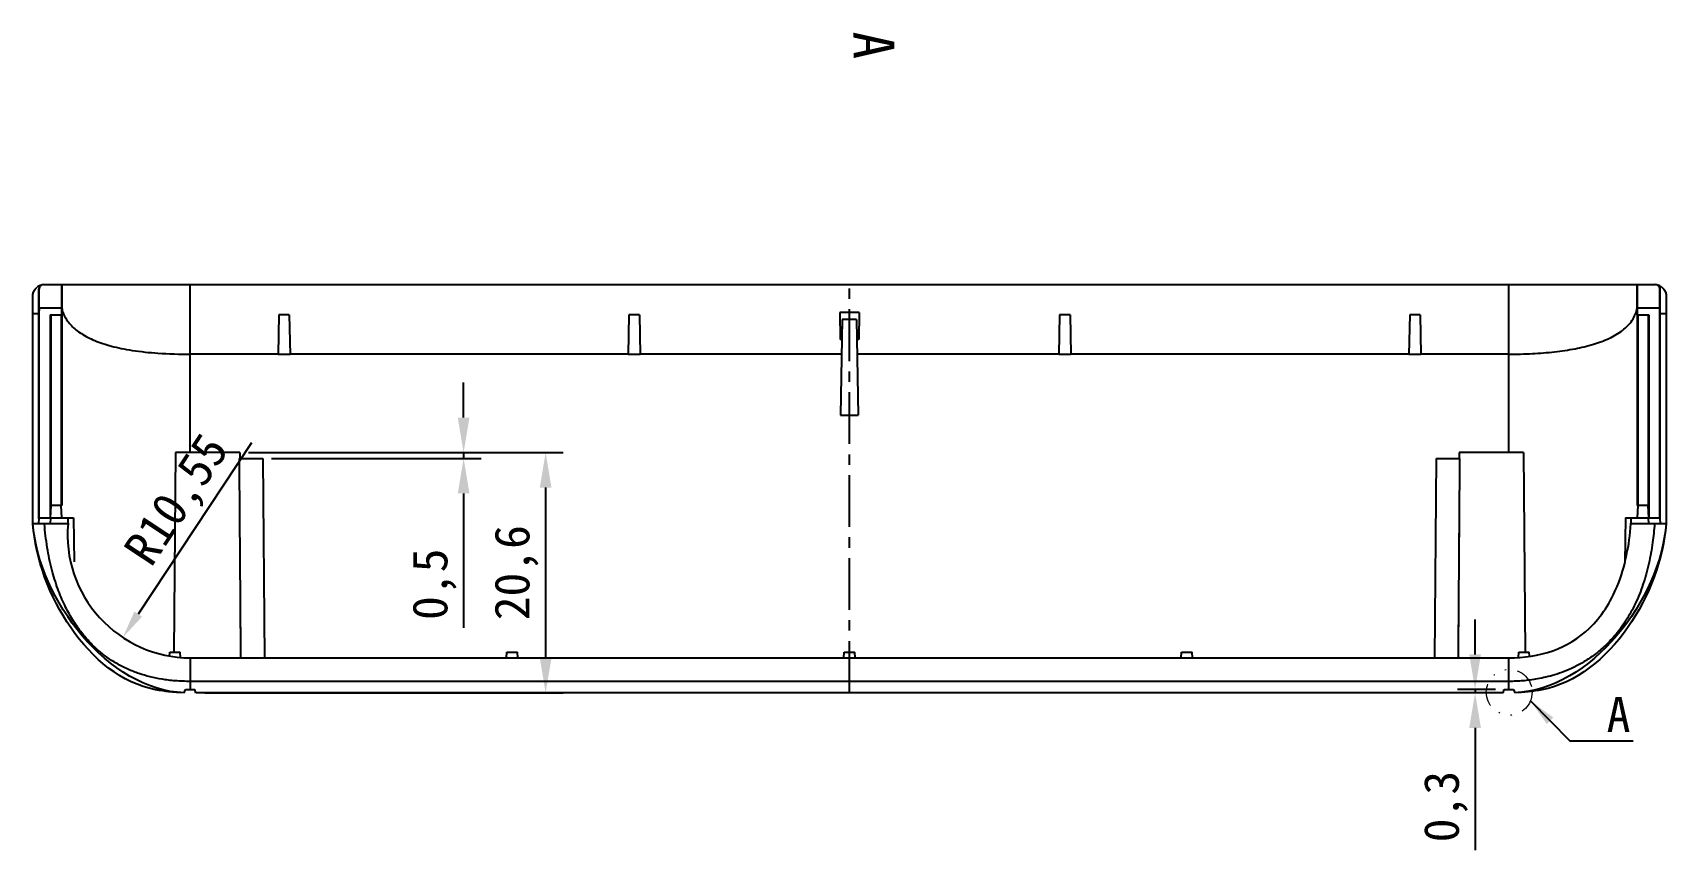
# Model space of a CAD drawing. Header units: millimetres. Extents: x 1853 to 2384, y 433 to 802.
# Drawn here: x 1934.6 to 2074.6, y 532.7 to 602.8 of the extents above; entities that cross this region are included whole.
import ezdxf

# ---------------------------------------------------------------- set-up
doc = ezdxf.new("R2010")
doc.units = ezdxf.units.MM
doc.linetypes.add('CENTER', pattern=[50.8, 31.75, -6.35, 6.35, -6.35])
doc.linetypes.add('DIVIDE', pattern=[31.75, 12.7, -6.35, 0, -6.35, 0, -6.35])
doc.layers.add('dim', color=82, linetype='Continuous', lineweight=9)
doc.layers.add('hatch', color=56, linetype='Continuous', lineweight=9)
doc.dimstyles.new('ISO-25', dxfattribs={"dimscale": 1.2, "dimtxt": 2.5, "dimasz": 2.5, "dimexe": 1.25, "dimexo": 0.625, "dimtad": 1, "dimtxsty": 'Standard', "dimcen": 2.5, "dimclrd": 3, "dimclre": 3, "dimadec": 0, "dimazin": 0, "dimtfac": 1, "dimtmove": 0, "dimatfit": 3, "dimfxl": 1, "dimarcsym": 0})

# ---------------------------------------------------------------- blocks, each defined once
blk = doc.blocks.new('*D18')
at = {"color": 3, "lineweight": -2}
for p, q in [((2058.21, 549.54), (2058.21, 552.54)), ((2059.96, 546.54), (2056.71, 546.54)), ((2059.86, 546.24), (2056.71, 546.24)), ((2058.21, 546.54), (2058.21, 546.24)), ((2058.21, 543.24), (2058.21, 532.74))]:
    blk.add_line(p, q, dxfattribs=at)
at = {"color": 3}
for points in [[(2057.71, 549.54), (2058.71, 549.54), (2058.21, 546.54)], [(2057.71, 543.24), (2058.71, 543.24), (2058.21, 546.24)]]:
    blk.add_solid(points, dxfattribs=at)
at = {"layer": 'Defpoints', "color": 0}
for p in [(2058.21, 546.24), (2060.61, 546.24), (2060.71, 546.54)]:
    blk.add_point(p, dxfattribs=at)
at = {"color": 0, "insert": (2055.71, 536.49), "char_height": 3, "attachment_point": 5, "rotation": 90}
blk.add_mtext('0,3', dxfattribs=at)
blk = doc.blocks.new('*D19')
at = {"color": 3, "lineweight": -2}
for p, q in [((1953.11, 566.84), (1980.07, 566.84)), ((1978.57, 563.84), (1978.57, 549.24)), ((1949.36, 546.24), (1980.07, 546.24))]:
    blk.add_line(p, q, dxfattribs=at)
at = {"color": 3}
for points in [[(1978.07, 563.84), (1979.07, 563.84), (1978.57, 566.84)], [(1978.07, 549.24), (1979.07, 549.24), (1978.57, 546.24)]]:
    blk.add_solid(points, dxfattribs=at)
at = {"layer": 'Defpoints', "color": 0}
for p in [(1952.36, 566.84), (1948.61, 546.24), (1978.57, 546.24)]:
    blk.add_point(p, dxfattribs=at)
at = {"color": 0, "insert": (1976.07, 556.54), "char_height": 3, "attachment_point": 5, "rotation": 90}
blk.add_mtext('20,6', dxfattribs=at)
blk = doc.blocks.new('*D20')
at = {"color": 3, "lineweight": -2}
for p, q in [((1971.54, 569.84), (1971.54, 572.84)), ((1953.11, 566.84), (1973.04, 566.84)), ((1955.08, 566.34), (1973.04, 566.34)), ((1971.54, 566.84), (1971.54, 566.34)), ((1971.54, 563.34), (1971.54, 551.8))]:
    blk.add_line(p, q, dxfattribs=at)
at = {"color": 3}
for points in [[(1971.04, 569.84), (1972.04, 569.84), (1971.54, 566.84)], [(1971.04, 563.34), (1972.04, 563.34), (1971.54, 566.34)]]:
    blk.add_solid(points, dxfattribs=at)
at = {"layer": 'Defpoints', "color": 0}
for p in [(1952.36, 566.84), (1954.33, 566.34), (1971.54, 566.84)]:
    blk.add_point(p, dxfattribs=at)
at = {"color": 0, "insert": (1969.04, 555.55), "char_height": 3, "attachment_point": 5, "rotation": 90}
blk.add_mtext('0,5', dxfattribs=at)
blk = doc.blocks.new('*D30')
at = {"layer": 'Defpoints', "color": 0}
for p in [(1948.15, 559.79), (1942.34, 550.99)]:
    blk.add_point(p, dxfattribs=at)
at = {"layer": 'dim', "color": 3, "lineweight": -2}
blk.add_line((1953.36, 567.67), (1943.66, 552.99), dxfattribs=at)
at = {"layer": 'dim', "color": 3}
blk.add_solid([(1943.33, 553.21), (1943.99, 552.77), (1942.34, 550.99)], dxfattribs=at)
at = {"layer": 'dim', "color": 0, "insert": (1947.21, 562.63), "char_height": 3, "attachment_point": 5, "rotation": 56.5494}
blk.add_mtext('R10,55', dxfattribs=at)

msp = doc.modelspace()

# ---------------------------------------------------------------- linework, layer by layer
at = {"color": 7, "linetype": 'Continuous'}
for p, q in [((1935.55, 581.239), (2073.661, 581.239)), ((1937.109, 581.239), (1937.109, 562.289)), ((1948.106, 566.839), (1948.106, 581.239)), ((2061.106, 566.839), (2061.106, 581.239)), ((2072.102, 581.239), (2072.102, 562.289)), ((1934.614, 579.188), (1934.614, 580.22)), ((1935.139, 561.156), (1935.139, 580.859)), ((1935.166, 561.239), (1935.166, 580.859)), ((2074.046, 561.239), (2074.046, 580.859)), ((2074.072, 561.156), (2074.072, 580.859)), ((2074.597, 580.22), (2074.597, 579.188)), ((1934.615, 578.739), (1934.614, 579.188)), ((1935.139, 578.739), (1934.615, 578.739)), ((1935.166, 579.239), (1935.139, 578.739)), ((1935.166, 579.239), (1937.109, 579.239)), ((1936.109, 578.639), (1936.109, 561.239)), ((1936.159, 578.639), (1936.159, 562.289)), ((1937.059, 578.639), (1937.059, 562.289)), ((1955.706, 578.639), (1955.647, 575.257)), ((1956.606, 578.639), (1955.706, 578.639)), ((1956.606, 578.639), (1956.665, 575.257)), ((1985.706, 578.639), (1985.647, 575.257)), ((1986.606, 578.639), (1985.706, 578.639)), ((1986.606, 578.639), (1986.665, 575.257)), ((2005.446, 578.843), (2003.765, 578.843)), ((2003.765, 578.843), (2003.806, 576.539)), ((2003.979, 578.239), (2003.836, 570.034)), ((2005.206, 578.239), (2003.979, 578.239)), ((2005.206, 578.239), (2005.349, 570.034)), ((2005.446, 578.843), (2005.406, 576.539)), ((2022.606, 578.639), (2022.547, 575.257)), ((2023.506, 578.639), (2022.606, 578.639)), ((2023.506, 578.639), (2023.565, 575.257)), ((2052.606, 578.639), (2052.547, 575.257)), ((2053.506, 578.639), (2052.606, 578.639)), ((2053.506, 578.639), (2053.565, 575.257)), ((2072.102, 579.239), (2074.046, 579.239)), ((2072.152, 578.639), (2072.152, 562.289)), ((2073.052, 578.639), (2073.052, 562.289)), ((2073.102, 578.639), (2073.102, 561.239)), ((2074.072, 578.739), (2074.046, 579.239)), ((2074.597, 578.739), (2074.072, 578.739)), ((2074.597, 579.188), (2074.597, 578.739)), ((2003.8, 576.864), (2003.956, 576.864)), ((2005.23, 576.864), (2005.411, 576.864)), ((2003.95, 576.539), (2003.806, 576.539)), ((2005.406, 576.539), (2005.235, 576.539)), ((1955.647, 575.274), (1948.106, 575.274)), ((1956.665, 575.257), (1955.647, 575.257)), ((1985.647, 575.274), (1956.664, 575.274)), ((1986.665, 575.257), (1985.647, 575.257)), ((2003.928, 575.274), (1986.664, 575.274)), ((2022.547, 575.274), (2005.257, 575.274)), ((2023.565, 575.257), (2022.547, 575.257)), ((2052.547, 575.274), (2023.564, 575.274)), ((2053.565, 575.257), (2052.547, 575.257)), ((2061.106, 575.274), (2053.564, 575.274)), ((2003.836, 570.034), (2005.349, 570.034)), ((1946.856, 566.839), (1946.706, 549.739)), ((1952.356, 566.839), (1946.856, 566.839)), ((1952.33, 566.339), (1954.331, 566.339)), ((1952.356, 566.839), (1952.36, 566.339)), ((1954.331, 566.339), (1954.48, 549.239)), ((2054.88, 566.339), (2054.731, 549.239)), ((2054.88, 566.339), (2056.881, 566.339)), ((2056.856, 566.839), (2056.851, 566.339)), ((2062.356, 566.839), (2056.856, 566.839)), ((2062.356, 566.839), (2062.505, 549.739)), ((1936.159, 562.289), (1936.109, 561.239)), ((1937.059, 562.289), (1936.159, 562.289)), ((1937.109, 561.239), (1937.059, 562.289)), ((2072.152, 562.289), (2072.102, 561.239)), ((2073.052, 562.289), (2072.152, 562.289)), ((2073.102, 561.239), (2073.052, 562.289)), ((1937.645, 560.739), (1934.637, 560.739)), ((1935.139, 560.739), (1935.166, 561.239)), ((1935.166, 561.239), (1938.111, 561.239)), ((1936.14, 560.739), (1936.166, 561.239)), ((1938.109, 561.239), (1938.175, 557.485)), ((2071.102, 561.239), (2071.035, 557.405)), ((2071.1, 561.239), (2074.046, 561.239)), ((2074.575, 560.739), (2071.567, 560.739)), ((2073.045, 561.239), (2073.071, 560.739)), ((2074.046, 561.239), (2074.072, 560.739)), ((1946.336, 549.363), (1946.356, 549.739)), ((1946.356, 549.739), (1947.256, 549.739)), ((1947.28, 549.283), (1947.256, 549.739)), ((1948.106, 549.239), (2061.106, 549.239)), ((1948.106, 549.239), (1948.106, 546.539)), ((1975.229, 549.239), (1975.256, 549.739)), ((1975.256, 549.739), (1976.156, 549.739)), ((1976.182, 549.239), (1976.156, 549.739)), ((2004.129, 549.239), (2004.156, 549.739)), ((2004.156, 549.739), (2005.056, 549.739)), ((2005.082, 549.239), (2005.056, 549.739)), ((2033.029, 549.239), (2033.056, 549.739)), ((2033.056, 549.739), (2033.956, 549.739)), ((2033.982, 549.239), (2033.956, 549.739)), ((2061.106, 546.539), (2061.106, 549.239)), ((2061.932, 549.281), (2061.956, 549.739)), ((2061.956, 549.739), (2062.856, 549.739)), ((2062.874, 549.384), (2062.856, 549.739)), ((1947.608, 546.246), (1947.706, 546.539)), ((1947.706, 546.539), (1948.506, 546.539)), ((2061.106, 547.221), (1948.105, 547.221)), ((1948.606, 546.239), (1948.506, 546.539)), ((2060.606, 546.239), (1948.606, 546.239)), ((2060.606, 546.239), (2060.706, 546.539)), ((2060.706, 546.539), (2061.506, 546.539)), ((2061.506, 546.539), (2061.603, 546.246))]:
    msp.add_line(p, q, dxfattribs=at)
at = {"color": 3, "linetype": 'Continuous'}
for p, q in [((1937.11, 578.639), (1937.109, 581.239)), ((1948.106, 566.839), (1948.106, 581.239)), ((2061.106, 566.839), (2061.106, 581.239)), ((2072.101, 578.639), (2072.102, 581.239)), ((1936.109, 578.639), (1937.11, 578.639)), ((1936.109, 578.639), (1936.109, 562.289)), ((1936.159, 578.639), (1936.159, 562.289)), ((1937.059, 578.639), (1937.059, 562.289)), ((2072.101, 578.639), (2073.102, 578.639)), ((2072.152, 578.639), (2072.152, 562.289)), ((2073.052, 578.639), (2073.052, 562.289)), ((2073.102, 578.639), (2073.102, 562.289)), ((1952.356, 566.839), (1952.36, 566.339)), ((2056.856, 566.839), (2056.851, 566.339)), ((1936.159, 562.289), (1936.109, 561.239)), ((1937.11, 561.239), (1937.059, 562.289)), ((2072.152, 562.289), (2072.101, 561.239)), ((2073.102, 561.239), (2073.052, 562.289)), ((1947.608, 546.246), (1947.706, 546.539)), ((1948.606, 546.239), (1948.506, 546.539)), ((2060.606, 546.239), (2060.706, 546.539)), ((2061.506, 546.539), (2061.603, 546.246))]:
    msp.add_line(p, q, dxfattribs=at)
at = {"color": 1, "linetype": 'CENTER', "ltscale": 0.14}
msp.add_line((2004.606, 546.239), (2004.606, 581.239), dxfattribs=at)
at = {"color": 7, "linetype": 'Continuous'}
for centre, radius, start, end in [((1935.639, 580.213), 1.025, 123.9776, 127.84606), ((1935.644, 580.206), 1.033, 107.06972, 123.97445), ((2073.569, 580.209), 1.03, 52.17063, 73.00467), ((1939.77, 579.749), 2.711, 202.16421, 202.59362), ((2069.422, 579.72), 2.723, 338.07044, 338.48113), ((2069.402, 579.727), 2.744, 338.48906, 349.7419), ((1948.151, 559.787), 10.548, 174.82391, 269.7551), ((1960.645, 562.6), 23.075, 183.383, 184.62759), ((2046.485, 562.705), 25.159, 355.51752, 356.65887)]:
    msp.add_arc(centre, radius, start, end, dxfattribs=at)
for centre, major_axis, start_param, end_param in [((1935.545, 580.839), (-0.327, 0.253), -0.4102151, 0.6323013), ((1935.571, 580.839), (-0.327, 0.253), 5.39642, 6.9154866), ((2073.64, 580.839), (0.327, 0.253), 5.650884, 7.1699506), ((2073.666, 580.839), (0.327, 0.253), -0.6323013, 0.4119616)]:
    msp.add_ellipse(centre, major_axis=major_axis, ratio=0.9479267, start_param=start_param, end_param=end_param, dxfattribs=at)
for points, start_tangent, end_tangent in [([(1934.614, 580.22), (1934.668, 580.543), (1934.822, 580.832), (1935.01, 581.023)], (-0.0000044, 1), (0.7897005, 0.6134925)), ([(2074.201, 581.023), (2074.389, 580.832), (2074.543, 580.543), (2074.597, 580.22)], (0.7897812, -0.6133887), (0.0000082, -1)), ([(1934.637, 560.739), (1934.636, 561.156), (1934.634, 562.405), (1934.632, 564.427), (1934.628, 567.164), (1934.624, 570.529), (1934.62, 574.44), (1934.615, 578.739)], (-0.00133, 0.9999991), (-0.0011039, 0.9999994)), ([(1937.109, 579.239), (1937.215, 578.845), (1937.26, 578.727)], (0.1795996, -0.9837398), (0.37726, -0.9261074)), ([(1937.267, 578.708), (1937.386, 578.458), (1937.935, 577.719), (1938.326, 577.365), (1938.79, 577.033), (1939.325, 576.725), (1939.931, 576.443), (1941.36, 575.964), (1942.2, 575.768), (1943.138, 575.601), (1945.348, 575.361), (1948.106, 575.274)], (0.3841901, -0.923254), (1, 0)), ([(2061.106, 575.274), (2063.119, 575.325), (2065.026, 575.479), (2066.775, 575.74), (2068.345, 576.121), (2069.058, 576.36), (2069.718, 576.637), (2070.849, 577.317), (2071.299, 577.721), (2071.666, 578.175), (2071.938, 578.68), (2071.947, 578.703)], (1, 0), (0.3734672, 0.9276434)), ([(2074.597, 578.739), (2074.592, 574.44), (2074.587, 570.529), (2074.583, 567.164), (2074.58, 564.427), (2074.577, 562.405), (2074.576, 561.156), (2074.575, 560.739)], (-0.0010933, -0.9999994), (-0.0012999, -0.9999992)), ([(1952.456, 549.239), (1952.417, 554.63), (1952.374, 560.497), (1952.33, 566.339)], (-0.0071948, 0.9999741), (-0.007527, 0.9999717)), ([(2056.881, 566.339), (2056.838, 560.497), (2056.794, 554.63), (2056.755, 549.239)], (-0.007527, -0.9999717), (-0.0071948, -0.9999741)), ([(1945.147, 546.506), (1934.637, 560.739)], (-0.9822576, 0.1875365), (-0.0712711, 0.997457)), ([(1947.608, 546.246), (1934.637, 560.739)], (-0.9996059, 0.0280727), (-0.0712711, 0.997457)), ([(1948.106, 547.221), (1946.838, 547.27), (1945.697, 547.406), (1944.675, 547.614), (1943.723, 547.893), (1942.766, 548.268), (1941.813, 548.756), (1940.947, 549.318), (1940.179, 549.934), (1939.452, 550.64), (1938.731, 551.494), (1938.026, 552.525), (1937.363, 553.743), (1936.767, 555.162), (1936.257, 556.806), (1935.862, 558.694), (1935.622, 560.739)], (-1, 0.0000004), (-0.0740312, 0.9972559)), ([(2073.59, 560.739), (2073.422, 559.12), (2073.102, 557.341), (2072.597, 555.529), (2071.931, 553.875), (2071.149, 552.457), (2070.288, 551.271), (2069.383, 550.302), (2068.468, 549.527), (2067.564, 548.915), (2066.687, 548.437), (2065.845, 548.07), (2065.042, 547.791), (2064.28, 547.583), (2063.563, 547.434), (2062.896, 547.332), (2062.291, 547.269), (2061.715, 547.234), (2061.106, 547.221)], (-0.0721917, -0.9973908), (-1, -0.0000002)), ([(2061.106, 549.239), (2064.859, 549.855), (2068.001, 551.771), (2070.386, 555.37), (2071.567, 560.739)], (1, 0), (0.0782374, 0.9969348)), ([(2074.575, 560.739), (2061.603, 546.246)], (-0.0696639, -0.9975705), (-0.9995003, -0.031608)), ([(2074.575, 560.739), (2063.932, 546.503)], (-0.0696639, -0.9975705), (-0.9818061, -0.1898864)), ([(1947.608, 546.246), (1945.147, 546.506)], (-0.9996059, 0.0280727), (-0.9822576, 0.1875365)), ([(2063.932, 546.503), (2061.603, 546.246)], (-0.9818061, -0.1898864), (-0.9995003, -0.031608))]:
    msp.add_spline(points, degree=3, dxfattribs=dict(at, start_tangent=start_tangent, end_tangent=end_tangent))
at = {"color": 3, "linetype": 'Continuous'}
for points, start_tangent, end_tangent in [([(1937.109, 578.639), (1937.11, 574.465), (1937.11, 570.684), (1937.11, 567.421), (1937.11, 564.775), (1937.11, 562.824), (1937.11, 562.289)], (-0.0000336, -1), (0.0000728, -1)), ([(2072.102, 578.639), (2072.102, 574.469), (2072.101, 570.689), (2072.101, 567.427), (2072.102, 564.782), (2072.101, 562.832), (2072.101, 562.289)], (0.0000361, -1), (0.0000866, -1)), ([(1952.452, 549.739), (1952.417, 554.63), (1952.374, 560.497), (1952.33, 566.339)], (-0.0072039, 0.9999741), (-0.007527, 0.9999717)), ([(2056.881, 566.339), (2056.837, 560.497), (2056.794, 554.63), (2056.759, 549.739)], (-0.007527, -0.9999717), (-0.0072039, -0.9999741)), ([(1947.608, 546.246), (1944.925, 546.55)], (-0.9996059, 0.0280727), (-0.9790392, 0.2036719))]:
    msp.add_spline(points, degree=3, dxfattribs=dict(at, start_tangent=start_tangent, end_tangent=end_tangent))
at = {"layer": 'hatch', "color": 4, "linetype": 'DIVIDE', "ltscale": 0.15}
msp.add_circle((2061.135, 546.292), 1.962, dxfattribs=at)

# ---------------------------------------------------------------- texts
at = {"color": 7, "linetype": 'Continuous', "insert": (2008.399, 616.948), "char_height": 3.5, "width": 18.37539, "attachment_point": 1, "rotation": 270.19559, "line_spacing_factor": 0.9}
msp.add_mtext('^IA', dxfattribs=at)
at = {"layer": 'hatch', "color": 6, "insert": (2069.48, 542.888), "char_height": 3, "attachment_point": 7}
msp.add_mtext('A', dxfattribs=at)

# ---------------------------------------------------------------- dimensions: what is measured, and where the dimension line sits
at = {"color": 3}
for base, p1, p2, picture, middle in [((1971.54, 566.839), (1954.331, 566.339), (1952.356, 566.839), '*D20', (1971.54, 555.554)), ((1978.57, 546.239), (1952.356, 566.839), (1948.606, 546.239), '*D19', (1978.57, 556.539)), ((2058.206, 546.239), (2060.706, 546.539), (2060.606, 546.239), '*D18', (2058.206, 536.489))]:
    dim = msp.add_linear_dim(base=base, p1=p1, p2=p2, angle=90, dimstyle='ISO-25', dxfattribs=at)
    dim.commit()
    dim.dimension.update_dxf_attribs({"geometry": picture, "text_midpoint": middle, "dimtype": 160})
at = {"layer": 'dim'}
dim = msp.add_radius_dim(center=(1948.151, 559.787), mpoint=(1942.336, 550.986), dimstyle='ISO-25', override={"dimasz": 2, "dimexe": 0.49975, "dimexo": 0.49975, "dimgap": 0.49975}, dxfattribs=at)
dim.commit()
dim.dimension.update_dxf_attribs({"geometry": '*D30', "text_midpoint": (1949.171, 561.332), "dimtype": 164})

# ---------------------------------------------------------------- leaders
at = {"layer": 'hatch', "color": 6, "annotation_type": 0, "has_hookline": 1, "hookline_direction": 0, "text_width": 2.286}
msp.add_leader([(2062.952, 545.551), (2066.33, 542.138), (2068.73, 542.138)], dimstyle='ISO-25', override={"dimasz": 2}, dxfattribs=at)

doc.saveas('drawing.dxf')
